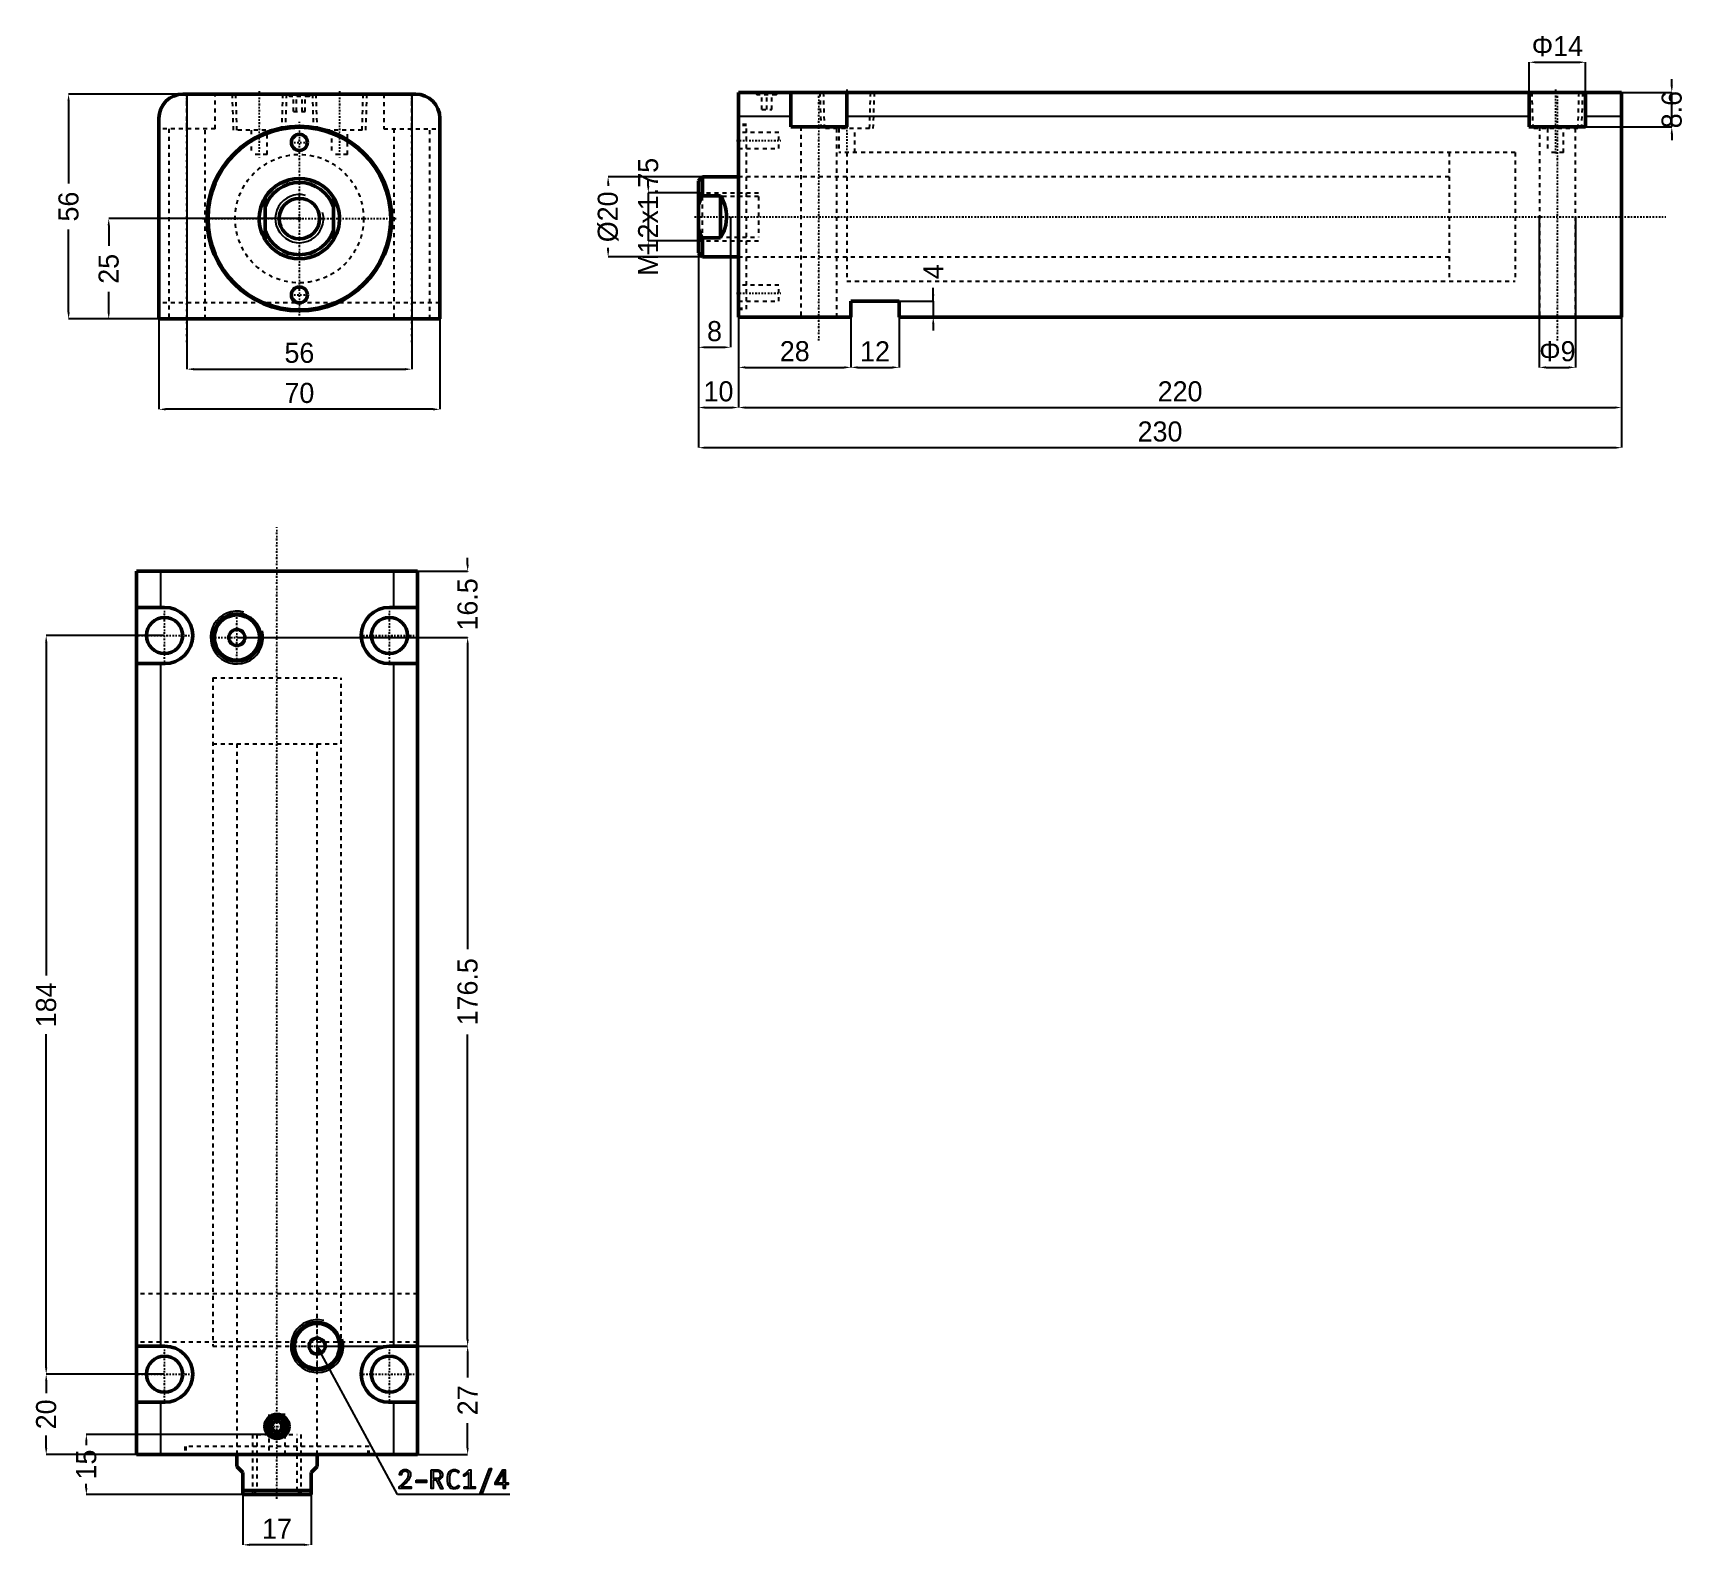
# Model space of a CAD drawing. Header units: millimetres. Extents: x -66 to 345, y -331 to 46.
import ezdxf

# ---------------------------------------------------------------- set-up
doc = ezdxf.new("R2010")
doc.units = ezdxf.units.MM
doc.linetypes.add('Center', pattern=[1.5, 0.45, -0.5, 0.05, -0.5])
doc.linetypes.add('Dashed', pattern=[2, 1, -1])
for name, color, linetype, lineweight in [('2d ConnectionPoints', 7, 'Continuous', 50), ('AM_0', 7, 'Continuous', 50), ('AM_4', 3, 'Continuous', 25), ('AM_5', 3, 'Continuous', 25), ('AM_7', 7, 'Center', 25), ('AM_9', 6, 'Dashed', 25)]:
    doc.layers.add(name, color=color, linetype=linetype, lineweight=lineweight)
doc.dimstyles.new('ISO-25', dxfattribs={"dimtxt": 2.5, "dimasz": 2.5, "dimexe": 1.25, "dimexo": 0.625, "dimtad": 1, "dimtxsty": 'Standard', "dimcen": 2.5, "dimadec": 0, "dimazin": 0, "dimtfac": 1, "dimtmove": 0, "dimatfit": 3, "dimfxl": 1, "dimarcsym": 0})

# ---------------------------------------------------------------- blocks, each defined once
blk = doc.blocks.new('1_RODcxhc2_a_sd_32_150_IN_0_in_CXHC2_A_IN_LA_32_150ST_0_0__0')
at = {"layer": 'AM_0'}
for p, q in [((-8.5, -5.27), (-8.5, 5.27)), ((8.5, 5.27), (8.5, -5.27))]:
    blk.add_line(p, q, dxfattribs=at)
for points in [[(-8.5, 5.27), (-8.93, 4.51), (-9.29, 3.71), (-9.57, 2.89), (-9.79, 2.04), (-9.93, 1.18), (-10, 0.31), (-9.98, -0.56), (-9.9, -1.43), (-9.74, -2.29), (-9.5, -3.13), (-9.19, -3.94), (-8.81, -4.73), (-8.5, -5.27)], [(8.5, -5.27), (8.93, -4.51), (9.29, -3.71), (9.57, -2.89), (9.79, -2.04), (9.93, -1.18), (10, -0.31), (9.98, 0.56), (9.9, 1.43), (9.74, 2.29), (9.5, 3.13), (9.19, 3.94), (8.81, 4.73), (8.5, 5.27)]]:
    blk.add_lwpolyline(points, dxfattribs=at)
blk.add_circle((0, 0), 5.05, dxfattribs=at)
for radius, start, end in [(10, 31.7883, 148.2117), (9, 19.1881, 160.8119), (9, 199.1881, 340.8119), (10, 211.7883, 328.2117)]:
    blk.add_arc((0, 0), radius, start, end, dxfattribs=at)
at = {"layer": 'AM_5'}
blk.add_arc((0, 0), 6, 75, 15, dxfattribs=at)
blk = doc.blocks.new('2_bodycxhc2_la_a_32_150_0_in_CXHC2_A_IN_LA_32_150ST_0_0__0')
at = {"layer": 'AM_0'}
for p, q in [((29, 31), (-29, 31)), ((-35, 25), (-35, -25)), ((35, -25), (35, 25)), ((-35, -25), (35, -25))]:
    blk.add_line(p, q, dxfattribs=at)
for centre, radius in [((0, 0), 23), ((0, 0), 22.75), ((0, 19), 2), ((0, -19), 2)]:
    blk.add_circle(centre, radius, dxfattribs=at)
for centre, start, end in [((-29, 25), 90, 180), ((29, 25), 0, 90)]:
    blk.add_arc(centre, 6, start, end, dxfattribs=at)
at = {"layer": 'AM_5', "linetype": 'Dashed'}
for p, q in [((-16.77, 31), (-16.48, 22)), ((-3.23, 31), (-3.52, 22)), ((3.23, 31), (3.52, 22)), ((16.77, 31), (16.48, 22))]:
    blk.add_line(p, q, dxfattribs=at)
at = {"layer": 'AM_7'}
for p, q in [((-28, -30.8), (-28, 30.8)), ((-10, 31.75), (-10, 15.25)), ((0, 31.03), (0, 30.37)), ((10, 31.75), (10, 15.25)), ((28, -30.8), (28, 30.8)), ((0, -24.15), (0, 24.15)), ((-2.1, 19), (2.1, 19)), ((-24.15, 0), (24.15, 0)), ((-2.1, -19), (2.1, -19))]:
    blk.add_line(p, q, dxfattribs=at)
at = {"layer": 'AM_9'}
for p, q in [((-28, 22.4), (-28, 31)), ((-21, 22.4), (-21, 31)), ((-15.91, 31), (-15.63, 22)), ((-4.37, 22), (-4.09, 31)), ((-3, 31), (-2.4, 30.4)), ((-2.1, 30.7), (-2.4, 30.4)), ((2.4, 30.4), (-2.4, 30.4)), ((2.1, 30.7), (-2.1, 30.7)), ((-1.44, 26.7), (-1.44, 30.7)), ((-0.72, 26.7), (-0.72, 30.7)), ((0.72, 26.7), (0.72, 30.7)), ((1.44, 26.7), (1.44, 30.7)), ((2.4, 30.4), (2.1, 30.7)), ((2.4, 30.4), (3, 31)), ((4.09, 31), (4.37, 22)), ((15.63, 22), (15.91, 31)), ((21, 31), (21, 22.4)), ((28, 22.4), (28, 31)), ((-1.44, 26.7), (1.44, 26.7)), ((-21, 22.4), (-35, 22.4)), ((-32.5, 22.4), (-32.5, -25)), ((-23.5, -25), (-23.5, 22.4)), ((-4.37, 22), (-15.63, 22)), ((-12, 22), (-12, 16)), ((-8, 16), (-8, 22)), ((15.63, 22), (4.37, 22)), ((8, 22), (8, 16)), ((12, 16), (12, 22)), ((21, 22.4), (35, 22.4)), ((23.5, 22.4), (23.5, -25)), ((32.5, -25), (32.5, 22.4)), ((-8, 16), (-12, 16)), ((12, 16), (8, 16)), ((35, -21), (-35, -21))]:
    blk.add_line(p, q, dxfattribs=at)
blk.add_circle((0, 0), 16, dxfattribs=at)
blk = doc.blocks.new('*D3')
at = {"layer": 'AM_5', "color": 0, "lineweight": -2}
for p, q in [((-28, 31), (-28, -37.5)), ((28, 31), (28, -37.5)), ((-26.33, -37.5), (26.33, -37.5))]:
    blk.add_line(p, q, dxfattribs=at)
at = {"layer": 'AM_5', "color": 0}
for points in [[(-26.33, -37.22), (-26.33, -37.78), (-28, -37.5)], [(26.33, -37.78), (26.33, -37.22), (28, -37.5)]]:
    blk.add_solid(points, dxfattribs=at)
at = {"layer": 'Defpoints', "color": 0}
for p in [(-28, 31), (28, 31), (28, -37.5)]:
    blk.add_point(p, dxfattribs=at)
at = {"layer": 'AM_5', "color": 0, "insert": (0, -33.45), "char_height": 5, "attachment_point": 5}
blk.add_mtext('56', dxfattribs=at)
blk = doc.blocks.new('*D4')
at = {"layer": 'AM_5', "color": 0, "lineweight": -2}
for p, q in [((-35, 0), (-35, -47.5)), ((35, 0), (35, -47.5)), ((33.33, -47.5), (-33.33, -47.5))]:
    blk.add_line(p, q, dxfattribs=at)
at = {"layer": 'AM_5', "color": 0}
for points in [[(-33.33, -47.22), (-33.33, -47.78), (-35, -47.5)], [(33.33, -47.78), (33.33, -47.22), (35, -47.5)]]:
    blk.add_solid(points, dxfattribs=at)
at = {"layer": 'Defpoints', "color": 0}
for p in [(-35, 0), (35, 0), (-35, -47.5)]:
    blk.add_point(p, dxfattribs=at)
at = {"layer": 'AM_5', "color": 0, "insert": (0, -43.45), "char_height": 5, "attachment_point": 5}
blk.add_mtext('70', dxfattribs=at)
blk = doc.blocks.new('*D5')
at = {"layer": 'AM_5', "color": 0, "lineweight": -2}
for p, q in [((0, 0), (-47.5, 0)), ((-47.5, -1.67), (-47.5, -6.78)), ((-47.5, -23.33), (-47.5, -18.22)), ((0, -25), (-47.5, -25))]:
    blk.add_line(p, q, dxfattribs=at)
at = {"layer": 'AM_5', "color": 0}
for points in [[(-47.22, -1.67), (-47.78, -1.67), (-47.5, 0)], [(-47.78, -23.33), (-47.22, -23.33), (-47.5, -25)]]:
    blk.add_solid(points, dxfattribs=at)
at = {"layer": 'Defpoints', "color": 0}
for p in [(0, 0), (-47.5, -25), (0, -25)]:
    blk.add_point(p, dxfattribs=at)
at = {"layer": 'AM_5', "color": 0, "insert": (-47.5, -12.5), "char_height": 5, "attachment_point": 5, "rotation": 90}
blk.add_mtext('25', dxfattribs=at)
blk = doc.blocks.new('*D6')
at = {"layer": 'AM_5', "color": 0, "lineweight": -2}
for p, q in [((0, 31), (-57.5, 31)), ((-57.5, 29.33), (-57.5, 8.72)), ((-57.5, -23.33), (-57.5, -2.72)), ((0, -25), (-57.5, -25))]:
    blk.add_line(p, q, dxfattribs=at)
at = {"layer": 'AM_5', "color": 0}
for points in [[(-57.22, 29.33), (-57.78, 29.33), (-57.5, 31)], [(-57.78, -23.33), (-57.22, -23.33), (-57.5, -25)]]:
    blk.add_solid(points, dxfattribs=at)
at = {"layer": 'Defpoints', "color": 0}
for p in [(0, 31), (-57.5, -25), (0, -25)]:
    blk.add_point(p, dxfattribs=at)
at = {"layer": 'AM_5', "color": 0, "insert": (-57.5, 3), "char_height": 5, "attachment_point": 5, "rotation": 90}
blk.add_mtext('56', dxfattribs=at)
blk = doc.blocks.new('1_RODcxhc2_a_sd_32_150_IN_0_in_CXHC2_A_IN_LA_32_150ST_0_0__2')
at = {"layer": 'AM_0'}
for p, q in [((-9, 10), (-10, 9)), ((-10, 9), (-10, -9)), ((0, 10), (-9, 10)), ((-9, 10), (-9, 5.27)), ((-4.5, 5.27), (-9, 5.27)), ((-4.5, 5.27), (-4.5, -5.27)), ((-9, -5.27), (-4.5, -5.27)), ((-9, -5.27), (-9, -10)), ((-10, -9), (-9, -10)), ((-9, -10), (0, -10))]:
    blk.add_line(p, q, dxfattribs=at)
for points in [[(-9, 5.27), (-9.55, 4.14), (-10, 2.96)], [(-4.5, -5.27), (-4.07, -4.51), (-3.71, -3.71), (-3.43, -2.89), (-3.21, -2.04), (-3.07, -1.18), (-3, -0.31), (-3.02, 0.56), (-3.1, 1.43), (-3.26, 2.29), (-3.5, 3.13), (-3.81, 3.94), (-4.19, 4.73), (-4.5, 5.27)], [(-10, -2.96), (-9.55, -4.13), (-9, -5.27)]]:
    blk.add_lwpolyline(points, dxfattribs=at)
at = {"layer": 'AM_5', "linetype": 'Dashed'}
for p, q in [((-10, 6), (5, 6)), ((-10, -6), (5, -6))]:
    blk.add_line(p, q, dxfattribs=at)
at = {"layer": 'AM_9'}
for p, q in [((193.5, 16), (177, 16)), ((177, 16), (177, -16)), ((193.5, 16), (193.5, -16)), ((177, 10), (0, 10)), ((-9.05, 5.05), (-10, 6)), ((5, 5.05), (-9.05, 5.05)), ((-9.05, 5.05), (-9.05, -5.05)), ((5, 5.05), (5, -5.05)), ((-10, -6), (-9.05, -5.05)), ((-9.05, -5.05), (5, -5.05)), ((0, -10), (177, -10)), ((177, -16), (193.5, -16))]:
    blk.add_line(p, q, dxfattribs=at)
blk = doc.blocks.new('2_bodycxhc2_la_a_32_150_0_in_CXHC2_A_IN_LA_32_150ST_0_0__2')
at = {"layer": 'AM_0'}
for p, q in [((220, 31), (0, 31)), ((0, -25), (0, 31)), ((13, 22.4), (13, 31)), ((27, 31), (27, 22.4)), ((197, 22.4), (197, 31)), ((211, 31), (211, 22.4)), ((220, -25), (220, 31)), ((27, 22.4), (13, 22.4)), ((211, 22.4), (197, 22.4)), ((28, -21), (28, -25)), ((40, -21), (28, -21)), ((40, -25), (40, -21)), ((28, -25), (0, -25)), ((220, -25), (40, -25))]:
    blk.add_line(p, q, dxfattribs=at)
at = {"layer": 'AM_4'}
for p, q in [((13, 25), (0, 25)), ((197, 25), (27, 25)), ((220, 25), (211, 25))]:
    blk.add_line(p, q, dxfattribs=at)
at = {"layer": 'AM_5', "linetype": 'Dashed'}
for p, q in [((20.23, 31), (20.52, 22)), ((33.77, 31), (33.48, 22)), ((196.73, 31), (197.02, 22)), ((210.27, 31), (209.98, 22))]:
    blk.add_line(p, q, dxfattribs=at)
at = {"layer": 'AM_7'}
for p, q in [((7, 31.03), (7, 30.37)), ((20, -30.8), (20, 30.8)), ((27, 31.75), (27, 15.25)), ((203.5, 31.75), (203.5, 15.25)), ((204, -30.8), (204, 30.8)), ((-0.5, 19), (10.5, 19)), ((-11, 0), (231, 0)), ((-0.5, -19), (10.5, -19))]:
    blk.add_line(p, q, dxfattribs=at)
at = {"layer": 'AM_9'}
for p, q in [((4, 31), (4.6, 30.4)), ((4.9, 30.7), (4.6, 30.4)), ((9.4, 30.4), (4.6, 30.4)), ((9.1, 30.7), (4.9, 30.7)), ((5.75, 26.7), (5.75, 30.7)), ((7, 26.7), (7, 30.7)), ((8.25, 26.7), (8.25, 30.7)), ((9.4, 30.4), (9.1, 30.7)), ((9.4, 30.4), (10, 31)), ((21.09, 31), (21.37, 22)), ((32.63, 22), (32.91, 31)), ((197.59, 31), (197.87, 22)), ((209.13, 22), (209.41, 31)), ((5.75, 26.7), (8.25, 26.7)), ((2, 23), (0, 23)), ((2, 22.75), (0, 22.75)), ((10, 21), (0, 21)), ((2, -23), (2, 23)), ((10, 17), (10, 21)), ((15.5, 22.4), (15.5, -25)), ((32.63, 22), (21.37, 22)), ((24.5, -25), (24.5, 22.4)), ((25, 22), (25, 16)), ((29, 16), (29, 22)), ((209.13, 22), (197.87, 22)), ((199.5, 22.4), (199.5, -25)), ((201.5, 22), (201.5, 16)), ((205.5, 16), (205.5, 22)), ((208.5, -25), (208.5, 22.4)), ((0, 17), (10, 17)), ((193.5, 16), (25, 16)), ((27, 16), (27, -16)), ((193.5, 16), (193.5, -16)), ((205.5, 16), (201.5, 16)), ((27, 10), (0, 10)), ((0, -10), (27, -10)), ((27, -16), (193.5, -16)), ((10, -17), (0, -17)), ((10, -21), (10, -17)), ((0, -21), (10, -21)), ((0, -22.75), (2, -22.75)), ((0, -23), (2, -23))]:
    blk.add_line(p, q, dxfattribs=at)
blk = doc.blocks.new('*D22')
at = {"layer": 'AM_5', "color": 0, "lineweight": -2}
for p, q in [((306.42, 31.45), (306.42, 38.95)), ((308.09, 38.95), (318.76, 38.95)), ((320.42, 31.45), (320.42, 38.95))]:
    blk.add_line(p, q, dxfattribs=at)
at = {"layer": 'AM_5', "color": 0}
for points in [[(308.09, 39.22), (308.09, 38.67), (306.42, 38.95)], [(318.76, 38.67), (318.76, 39.22), (320.42, 38.95)]]:
    blk.add_solid(points, dxfattribs=at)
at = {"layer": 'Defpoints', "color": 0}
for p in [(320.42, 38.95), (306.42, 31.45), (320.42, 31.45)]:
    blk.add_point(p, dxfattribs=at)
at = {"layer": 'AM_5', "color": 0, "insert": (313.42, 42.95), "char_height": 5, "attachment_point": 5}
blk.add_mtext('Φ14', dxfattribs=at)
blk = doc.blocks.new('*D23')
at = {"layer": 'AM_5', "color": 0, "lineweight": -2}
for p, q in [((341.92, 33.11), (341.92, 34.78)), ((306.42, 31.45), (341.92, 31.45)), ((341.92, 22.85), (341.92, 31.45)), ((313.42, 22.85), (341.92, 22.85)), ((341.92, 21.18), (341.92, 19.51))]:
    blk.add_line(p, q, dxfattribs=at)
at = {"layer": 'AM_5', "color": 0}
for points in [[(341.65, 33.11), (342.2, 33.11), (341.92, 31.45)], [(342.2, 21.18), (341.65, 21.18), (341.92, 22.85)]]:
    blk.add_solid(points, dxfattribs=at)
at = {"layer": 'Defpoints', "color": 0}
for p in [(306.42, 31.45), (341.92, 31.45), (313.42, 22.85)]:
    blk.add_point(p, dxfattribs=at)
at = {"layer": 'AM_5', "color": 0, "insert": (341.92, 27.15), "char_height": 5, "attachment_point": 5, "rotation": 90}
blk.add_mtext('8.6', dxfattribs=at)
blk = doc.blocks.new('*D24')
at = {"layer": 'AM_5', "color": 0, "lineweight": -2}
for p, q in [((308.92, 0.45), (308.92, -37.05)), ((317.92, 0.45), (317.92, -37.05)), ((310.59, -37.05), (316.26, -37.05))]:
    blk.add_line(p, q, dxfattribs=at)
at = {"layer": 'AM_5', "color": 0}
for points in [[(310.59, -36.78), (310.59, -37.33), (308.92, -37.05)], [(316.26, -37.33), (316.26, -36.78), (317.92, -37.05)]]:
    blk.add_solid(points, dxfattribs=at)
at = {"layer": 'Defpoints', "color": 0}
for p in [(308.92, 0.45), (317.92, 0.45), (317.92, -37.05)]:
    blk.add_point(p, dxfattribs=at)
at = {"layer": 'AM_5', "color": 0, "insert": (313.42, -33.05), "char_height": 5, "attachment_point": 5}
blk.add_mtext('Φ9', dxfattribs=at)
blk = doc.blocks.new('*D25')
at = {"layer": 'AM_5', "color": 0, "lineweight": -2}
for p, q in [((143.42, -20.55), (157.92, -20.55)), ((157.92, -20.55), (157.92, -17.22)), ((157.92, -20.55), (157.92, -24.55)), ((149.42, -24.55), (157.92, -24.55)), ((157.92, -26.22), (157.92, -27.89))]:
    blk.add_line(p, q, dxfattribs=at)
at = {"layer": 'AM_5', "color": 0}
for points in [[(157.65, -18.89), (158.2, -18.89), (157.92, -20.55)], [(158.2, -26.22), (157.65, -26.22), (157.92, -24.55)]]:
    blk.add_solid(points, dxfattribs=at)
at = {"layer": 'Defpoints', "color": 0}
for p in [(143.42, -20.55), (149.42, -24.55), (157.92, -24.55)]:
    blk.add_point(p, dxfattribs=at)
at = {"layer": 'AM_5', "color": 0, "insert": (157.92, -13.22), "char_height": 5, "attachment_point": 5, "rotation": 90}
blk.add_mtext('4', dxfattribs=at)
blk = doc.blocks.new('*D26')
at = {"layer": 'AM_5', "color": 0, "lineweight": -2}
for p, q in [((137.42, -24.55), (137.42, -37.05)), ((149.42, -24.55), (149.42, -37.05)), ((139.09, -37.05), (147.76, -37.05))]:
    blk.add_line(p, q, dxfattribs=at)
at = {"layer": 'AM_5', "color": 0}
for points in [[(139.09, -36.78), (139.09, -37.33), (137.42, -37.05)], [(147.76, -37.33), (147.76, -36.78), (149.42, -37.05)]]:
    blk.add_solid(points, dxfattribs=at)
at = {"layer": 'Defpoints', "color": 0}
for p in [(137.42, -24.55), (149.42, -24.55), (149.42, -37.05)]:
    blk.add_point(p, dxfattribs=at)
at = {"layer": 'AM_5', "color": 0, "insert": (143.42, -33.05), "char_height": 5, "attachment_point": 5}
blk.add_mtext('12', dxfattribs=at)
blk = doc.blocks.new('*D27')
at = {"layer": 'AM_5', "color": 0, "lineweight": -2}
for p, q in [((109.42, 0.45), (109.42, -37.05)), ((137.42, -24.55), (137.42, -37.05)), ((111.09, -37.05), (135.76, -37.05))]:
    blk.add_line(p, q, dxfattribs=at)
at = {"layer": 'AM_5', "color": 0}
for points in [[(111.09, -36.78), (111.09, -37.33), (109.42, -37.05)], [(135.76, -37.33), (135.76, -36.78), (137.42, -37.05)]]:
    blk.add_solid(points, dxfattribs=at)
at = {"layer": 'Defpoints', "color": 0}
for p in [(109.42, 0.45), (137.42, -24.55), (137.42, -37.05)]:
    blk.add_point(p, dxfattribs=at)
at = {"layer": 'AM_5', "color": 0, "insert": (123.42, -33.05), "char_height": 5, "attachment_point": 5}
blk.add_mtext('28', dxfattribs=at)
blk = doc.blocks.new('*D28')
at = {"layer": 'AM_5', "color": 0, "lineweight": -2}
for p, q in [((109.42, 0.45), (109.42, -47.05)), ((329.42, 0.45), (329.42, -47.05)), ((111.09, -47.05), (327.76, -47.05))]:
    blk.add_line(p, q, dxfattribs=at)
at = {"layer": 'AM_5', "color": 0}
for points in [[(111.09, -46.78), (111.09, -47.33), (109.42, -47.05)], [(327.76, -47.33), (327.76, -46.78), (329.42, -47.05)]]:
    blk.add_solid(points, dxfattribs=at)
at = {"layer": 'Defpoints', "color": 0}
for p in [(109.42, 0.45), (329.42, 0.45), (329.42, -47.05)]:
    blk.add_point(p, dxfattribs=at)
at = {"layer": 'AM_5', "color": 0, "insert": (219.42, -43.05), "char_height": 5, "attachment_point": 5}
blk.add_mtext('220', dxfattribs=at)
blk = doc.blocks.new('*D29')
at = {"layer": 'AM_5', "color": 0, "lineweight": -2}
for p, q in [((99.42, 0.45), (99.42, -57.05)), ((329.42, 0.45), (329.42, -57.05)), ((101.09, -57.05), (327.76, -57.05))]:
    blk.add_line(p, q, dxfattribs=at)
at = {"layer": 'AM_5', "color": 0}
for points in [[(101.09, -56.78), (101.09, -57.33), (99.42, -57.05)], [(327.76, -57.33), (327.76, -56.78), (329.42, -57.05)]]:
    blk.add_solid(points, dxfattribs=at)
at = {"layer": 'Defpoints', "color": 0}
for p in [(99.42, 0.45), (329.42, 0.45), (329.42, -57.05)]:
    blk.add_point(p, dxfattribs=at)
at = {"layer": 'AM_5', "color": 0, "insert": (214.42, -53.05), "char_height": 5, "attachment_point": 5}
blk.add_mtext('230', dxfattribs=at)
blk = doc.blocks.new('*D30')
at = {"layer": 'AM_5', "color": 0, "lineweight": -2}
for p, q in [((99.42, 0.45), (99.42, -32.05)), ((107.42, 0.45), (107.42, -32.05)), ((101.09, -32.05), (105.76, -32.05))]:
    blk.add_line(p, q, dxfattribs=at)
at = {"layer": 'AM_5', "color": 0}
for points in [[(101.09, -31.78), (101.09, -32.33), (99.42, -32.05)], [(105.76, -32.33), (105.76, -31.78), (107.42, -32.05)]]:
    blk.add_solid(points, dxfattribs=at)
at = {"layer": 'Defpoints', "color": 0}
for p in [(99.42, 0.45), (107.42, 0.45), (107.42, -32.05)]:
    blk.add_point(p, dxfattribs=at)
at = {"layer": 'AM_5', "color": 0, "insert": (103.42, -28.05), "char_height": 5, "attachment_point": 5}
blk.add_mtext('8', dxfattribs=at)
blk = doc.blocks.new('*D31')
at = {"layer": 'AM_5', "color": 0, "lineweight": -2}
for p, q in [((99.42, 0.45), (99.42, -47.05)), ((109.42, 0.45), (109.42, -47.05)), ((101.09, -47.05), (107.76, -47.05))]:
    blk.add_line(p, q, dxfattribs=at)
at = {"layer": 'AM_5', "color": 0}
for points in [[(101.09, -46.78), (101.09, -47.33), (99.42, -47.05)], [(107.76, -47.33), (107.76, -46.78), (109.42, -47.05)]]:
    blk.add_solid(points, dxfattribs=at)
at = {"layer": 'Defpoints', "color": 0}
for p in [(99.42, 0.45), (109.42, 0.45), (109.42, -47.05)]:
    blk.add_point(p, dxfattribs=at)
at = {"layer": 'AM_5', "color": 0, "insert": (104.42, -43.05), "char_height": 5, "attachment_point": 5}
blk.add_mtext('10', dxfattribs=at)
blk = doc.blocks.new('*D32')
at = {"layer": 'AM_5', "color": 0, "lineweight": -2}
for p, q in [((100.42, 10.45), (76.92, 10.45)), ((76.92, 8.78), (76.92, 8.2)), ((76.92, -7.89), (76.92, -7.3)), ((100.42, -9.55), (76.92, -9.55))]:
    blk.add_line(p, q, dxfattribs=at)
at = {"layer": 'AM_5', "color": 0}
for points in [[(77.2, 8.78), (76.65, 8.78), (76.92, 10.45)], [(76.65, -7.89), (77.2, -7.89), (76.92, -9.55)]]:
    blk.add_solid(points, dxfattribs=at)
at = {"layer": 'Defpoints', "color": 0}
for p in [(100.42, 10.45), (76.92, -9.55), (100.42, -9.55)]:
    blk.add_point(p, dxfattribs=at)
at = {"layer": 'AM_5', "color": 0, "insert": (76.92, 0.45), "char_height": 5, "attachment_point": 5, "rotation": 90}
blk.add_mtext('Ø20', dxfattribs=at)
blk = doc.blocks.new('*D33')
at = {"layer": 'AM_5', "color": 0, "lineweight": -2}
for p, q in [((86.92, 8.11), (86.92, 9.78)), ((99.42, 6.45), (86.92, 6.45)), ((86.92, 6.45), (86.92, -5.55)), ((99.42, -5.55), (86.92, -5.55)), ((86.92, -7.22), (86.92, -8.89))]:
    blk.add_line(p, q, dxfattribs=at)
at = {"layer": 'AM_5', "color": 0}
for points in [[(86.65, 8.11), (87.2, 8.11), (86.92, 6.45)], [(87.2, -7.22), (86.65, -7.22), (86.92, -5.55)]]:
    blk.add_solid(points, dxfattribs=at)
at = {"layer": 'Defpoints', "color": 0}
for p in [(99.42, 6.45), (86.92, -5.55), (99.42, -5.55)]:
    blk.add_point(p, dxfattribs=at)
at = {"layer": 'AM_5', "color": 0, "insert": (86.92, 0.45), "char_height": 5, "attachment_point": 5, "rotation": 90}
blk.add_mtext('M12x1.75', dxfattribs=at)
blk = doc.blocks.new('1_RODcxhc2_a_sd_32_150_IN_0_in_CXHC2_A_IN_LA_32_150ST_0_0__4')
at = {"layer": 'AM_0'}
for p, q in [((-10, 0), (-10, -3)), ((10, -3), (10, 0)), ((-8.5, -4.5), (-10, -3)), ((10, -3), (8.5, -4.5)), ((-8.5, -10), (-8.5, -4.5)), ((8.5, -4.5), (8.5, -10)), ((-8.5, -9), (8.5, -9)), ((-8.5, -10), (8.5, -10))]:
    blk.add_line(p, q, dxfattribs=at)
at = {"layer": 'AM_5', "linetype": 'Dashed'}
for p, q in [((-6, -10), (-6, 5)), ((6, -10), (6, 5))]:
    blk.add_line(p, q, dxfattribs=at)
at = {"layer": 'AM_9'}
for p, q in [((-16, 193.5), (16, 193.5)), ((-16, 193.5), (-16, 177)), ((16, 177), (16, 193.5)), ((-16, 177), (16, 177)), ((-10, 177), (-10, 0)), ((10, 0), (10, 177)), ((-5.053, 5), (5.053, 5)), ((-5.053, 5), (-5.053, -9.053)), ((5.053, -9.053), (5.053, 5)), ((-5.053, -9.053), (-6, -10)), ((-5.053, -9.053), (5.053, -9.053)), ((6, -10), (5.053, -9.053))]:
    blk.add_line(p, q, dxfattribs=at)
blk = doc.blocks.new('2_bodycxhc2_la_a_32_150_0_in_CXHC2_A_IN_LA_32_150ST_0_0__4')
at = {"layer": 'AM_0'}
for p, q in [((-35, 220), (-35, 0)), ((35, 220), (-35, 220)), ((35, 220), (35, 0)), ((-35, 211), (-28, 211)), ((28, 211), (35, 211)), ((-28, 197), (-35, 197)), ((35, 197), (28, 197)), ((-35, 27), (-28, 27)), ((28, 27), (35, 27)), ((-28, 13), (-35, 13)), ((35, 13), (28, 13)), ((-0.72, 8.25), (-1.44, 7)), ((0.72, 8.25), (-0.72, 8.25)), ((1.44, 7), (0.72, 8.25)), ((-1.44, 7), (-0.72, 5.75)), ((-0.72, 5.75), (0.72, 5.75)), ((0.72, 5.75), (1.44, 7)), ((35, 0), (-35, 0))]:
    blk.add_line(p, q, dxfattribs=at)
for centre, radius in [((-28, 204), 4.5), ((-10, 203.5), 5.91), ((-10, 203.5), 5.63), ((28, 204), 4.5), ((-10, 203.5), 2), ((10, 27), 5.91), ((10, 27), 5.63), ((10, 27), 2), ((-28, 20), 4.5), ((28, 20), 4.5), ((0, 7), 3), ((0, 7), 2.4), ((0, 7), 2.1)]:
    blk.add_circle(centre, radius, dxfattribs=at)
for centre, start, end in [((-28, 204), 270, 90), ((28, 204), 90, 270), ((-28, 20), 270, 90), ((28, 20), 90, 270)]:
    blk.add_arc(centre, 7, start, end, dxfattribs=at)
at = {"layer": 'AM_4'}
for p, q in [((-29, 220), (-29, 211)), ((29, 220), (29, 211)), ((-29, 197), (-29, 27)), ((29, 197), (29, 27)), ((-29, 13), (-29, 0)), ((29, 13), (29, 0))]:
    blk.add_line(p, q, dxfattribs=at)
at = {"layer": 'AM_5'}
for centre in [(-10, 203.5), (10, 27)]:
    blk.add_arc(centre, 6.58, 75, 15, dxfattribs=at)
at = {"layer": 'AM_7'}
for p, q in [((0, -11), (0, 231)), ((-28, 196.65), (-28, 211.35)), ((28, 196.65), (28, 211.35)), ((-10, 197.29), (-10, 209.71)), ((-35.35, 204), (-20.65, 204)), ((-16.21, 203.5), (-3.79, 203.5)), ((20.65, 204), (35.35, 204)), ((10, 20.79), (10, 33.21)), ((-28, 12.65), (-28, 27.35)), ((3.79, 27), (16.21, 27)), ((28, 12.65), (28, 27.35)), ((-35.35, 20), (-20.65, 20)), ((20.65, 20), (35.35, 20)), ((-3.15, 7), (3.15, 7))]:
    blk.add_line(p, q, dxfattribs=at)
at = {"layer": 'AM_9'}
for p, q in [((-16, 193.5), (16, 193.5)), ((-16, 193.5), (-16, 27)), ((16, 27), (16, 193.5)), ((35, 40), (-35, 40)), ((35, 28), (-35, 28)), ((-16, 27), (16, 27)), ((-10, 27), (-10, 0)), ((10, 0), (10, 27)), ((2, 10), (-2, 10)), ((-2, 10), (-2, 0)), ((2, 0), (2, 10)), ((23, 2), (-23, 2)), ((-23, 2), (-23, 0)), ((-22.75, 2), (-22.75, 0)), ((22.75, 0), (22.75, 2)), ((23, 0), (23, 2))]:
    blk.add_line(p, q, dxfattribs=at)
blk = doc.blocks.new('*D44')
at = {"layer": 'AM_5', "color": 0, "lineweight": -2}
for p, q in [((-14.08, -312.34), (-14.08, -330.34)), ((2.92, -312.34), (2.92, -330.34)), ((1.26, -330.34), (-12.41, -330.34))]:
    blk.add_line(p, q, dxfattribs=at)
at = {"layer": 'AM_5', "color": 0}
for points in [[(-12.41, -330.07), (-12.41, -330.62), (-14.08, -330.34)], [(1.26, -330.62), (1.26, -330.07), (2.92, -330.34)]]:
    blk.add_solid(points, dxfattribs=at)
at = {"layer": 'Defpoints', "color": 0}
for p in [(-14.08, -312.34), (2.92, -312.34), (-14.08, -330.34)]:
    blk.add_point(p, dxfattribs=at)
at = {"layer": 'AM_5', "color": 0, "insert": (-5.58, -326.34), "char_height": 5, "attachment_point": 5}
blk.add_mtext('17', dxfattribs=at)
blk = doc.blocks.new('*D45')
at = {"layer": 'AM_5', "color": 0, "lineweight": -2}
for p, q in [((-33.58, -287.84), (-63.08, -287.84)), ((-63.08, -289.51), (-63.08, -292.59)), ((-63.08, -306.18), (-63.08, -303.09)), ((-5.58, -307.84), (-63.08, -307.84))]:
    blk.add_line(p, q, dxfattribs=at)
at = {"layer": 'AM_5', "color": 0}
for points in [[(-62.8, -289.51), (-63.35, -289.51), (-63.08, -287.84)], [(-63.35, -306.18), (-62.8, -306.18), (-63.08, -307.84)]]:
    blk.add_solid(points, dxfattribs=at)
at = {"layer": 'Defpoints', "color": 0}
for p in [(-63.08, -287.84), (-33.58, -287.84), (-5.58, -307.84)]:
    blk.add_point(p, dxfattribs=at)
at = {"layer": 'AM_5', "color": 0, "insert": (-63.08, -297.84), "char_height": 5, "attachment_point": 5, "rotation": 90}
blk.add_mtext('20', dxfattribs=at)
blk = doc.blocks.new('*D46')
at = {"layer": 'AM_5', "color": 0, "lineweight": -2}
for p, q in [((-5.58, -302.84), (-53.08, -302.84)), ((-53.08, -304.51), (-53.08, -305.51)), ((-53.08, -316.18), (-53.08, -315.18)), ((-5.58, -317.84), (-53.08, -317.84))]:
    blk.add_line(p, q, dxfattribs=at)
at = {"layer": 'AM_5', "color": 0}
for points in [[(-52.8, -304.51), (-53.35, -304.51), (-53.08, -302.84)], [(-53.35, -316.18), (-52.8, -316.18), (-53.08, -317.84)]]:
    blk.add_solid(points, dxfattribs=at)
at = {"layer": 'Defpoints', "color": 0}
for p in [(-53.08, -302.84), (-5.58, -302.84), (-5.58, -317.84)]:
    blk.add_point(p, dxfattribs=at)
at = {"layer": 'AM_5', "color": 0, "insert": (-53.08, -310.34), "char_height": 5, "attachment_point": 5, "rotation": 90}
blk.add_mtext('15', dxfattribs=at)
blk = doc.blocks.new('*D47')
at = {"layer": 'AM_5', "color": 0, "lineweight": -2}
for p, q in [((-33.58, -103.84), (-63.08, -103.84)), ((-63.08, -105.51), (-63.08, -188.51)), ((-63.08, -286.18), (-63.08, -203.18)), ((-33.58, -287.84), (-63.08, -287.84))]:
    blk.add_line(p, q, dxfattribs=at)
at = {"layer": 'AM_5', "color": 0}
for points in [[(-62.8, -105.51), (-63.35, -105.51), (-63.08, -103.84)], [(-63.35, -286.18), (-62.8, -286.18), (-63.08, -287.84)]]:
    blk.add_solid(points, dxfattribs=at)
at = {"layer": 'Defpoints', "color": 0}
for p in [(-63.08, -103.84), (-33.58, -103.84), (-33.58, -287.84)]:
    blk.add_point(p, dxfattribs=at)
at = {"layer": 'AM_5', "color": 0, "insert": (-63.08, -195.84), "char_height": 5, "attachment_point": 5, "rotation": 90}
blk.add_mtext('184', dxfattribs=at)
blk = doc.blocks.new('*D48')
at = {"layer": 'AM_5', "color": 0, "lineweight": -2}
for p, q in [((4.42, -280.84), (41.92, -280.84)), ((41.92, -282.51), (41.92, -288.68)), ((41.92, -306.18), (41.92, -300.01)), ((-5.58, -307.84), (41.92, -307.84))]:
    blk.add_line(p, q, dxfattribs=at)
at = {"layer": 'AM_5', "color": 0}
for points in [[(42.2, -282.51), (41.65, -282.51), (41.92, -280.84)], [(41.65, -306.18), (42.2, -306.18), (41.92, -307.84)]]:
    blk.add_solid(points, dxfattribs=at)
at = {"layer": 'Defpoints', "color": 0}
for p in [(4.42, -280.84), (41.92, -280.84), (-5.58, -307.84)]:
    blk.add_point(p, dxfattribs=at)
at = {"layer": 'AM_5', "color": 0, "insert": (41.92, -294.34), "char_height": 5, "attachment_point": 5, "rotation": 90}
blk.add_mtext('27', dxfattribs=at)
blk = doc.blocks.new('*D49')
at = {"layer": 'AM_5', "color": 0, "lineweight": -2}
for p, q in [((-15.58, -104.34), (41.92, -104.34)), ((41.92, -106.01), (41.92, -181.93)), ((41.92, -279.18), (41.92, -203.26)), ((4.42, -280.84), (41.92, -280.84))]:
    blk.add_line(p, q, dxfattribs=at)
at = {"layer": 'AM_5', "color": 0}
for points in [[(42.2, -106.01), (41.65, -106.01), (41.92, -104.34)], [(41.65, -279.18), (42.2, -279.18), (41.92, -280.84)]]:
    blk.add_solid(points, dxfattribs=at)
at = {"layer": 'Defpoints', "color": 0}
for p in [(-15.58, -104.34), (41.92, -104.34), (4.42, -280.84)]:
    blk.add_point(p, dxfattribs=at)
at = {"layer": 'AM_5', "color": 0, "insert": (41.92, -192.59), "char_height": 5, "attachment_point": 5, "rotation": 90}
blk.add_mtext('176.5', dxfattribs=at)
blk = doc.blocks.new('*D50')
at = {"layer": 'AM_5', "color": 0, "lineweight": -2}
for p, q in [((41.92, -86.18), (41.92, -84.51)), ((-5.58, -87.84), (41.92, -87.84)), ((41.92, -87.84), (41.92, -87.93)), ((-15.58, -104.34), (41.92, -104.34)), ((41.92, -104.34), (41.92, -104.26)), ((41.92, -106.01), (41.92, -107.68))]:
    blk.add_line(p, q, dxfattribs=at)
at = {"layer": 'AM_5', "color": 0}
for points in [[(41.65, -86.18), (42.2, -86.18), (41.92, -87.84)], [(42.2, -106.01), (41.65, -106.01), (41.92, -104.34)]]:
    blk.add_solid(points, dxfattribs=at)
at = {"layer": 'Defpoints', "color": 0}
for p in [(-5.58, -87.84), (41.92, -87.84), (-15.58, -104.34)]:
    blk.add_point(p, dxfattribs=at)
at = {"layer": 'AM_5', "color": 0, "insert": (41.92, -96.09), "char_height": 5, "attachment_point": 5, "rotation": 90}
blk.add_mtext('16.5', dxfattribs=at)

msp = doc.modelspace()

# ---------------------------------------------------------------- linework, layer by layer
at = {"layer": '2d ConnectionPoints'}
for p in [(0, 0), (109.424, 0.446), (-5.577, -307.843)]:
    msp.add_point(p, dxfattribs=at)
at = {"layer": 'AM_5'}
for p, q in [((24.423, -317.843), (4.423, -280.843)), ((52.423, -317.843), (24.423, -317.843))]:
    msp.add_line(p, q, dxfattribs=at)
for points in [[(4.423, -280.843), (5.509, -282.151), (4.922, -282.468), (4.423, -280.843)], [(25.07, -315.732), (25.07, -315.732), (25.284, -315.536), (25.589, -315.25), (25.589, -315.25), (25.875, -314.974), (26.055, -314.794), (26.055, -314.794), (26.227, -314.613), (26.474, -314.329), (26.474, -314.329), (26.707, -314.029), (26.854, -313.821), (26.854, -313.821), (26.984, -313.613), (27.125, -313.317), (27.125, -313.317), (27.2, -313.04), (27.215, -312.865), (27.215, -312.865), (27.21, -312.767), (27.187, -312.629), (27.187, -312.629), (27.144, -312.5), (27.104, -312.42), (27.104, -312.42), (27.057, -312.346), (26.973, -312.247), (26.973, -312.247), (26.875, -312.164), (26.801, -312.118), (26.801, -312.118), (26.721, -312.079), (26.595, -312.037), (26.595, -312.037), (26.461, -312.015), (26.367, -312.011), (26.367, -312.011), (26.262, -312.015), (26.115, -312.038), (26.115, -312.038), (25.978, -312.081), (25.892, -312.121), (25.892, -312.121), (25.813, -312.169), (25.707, -312.256), (25.707, -312.256), (25.618, -312.361), (25.567, -312.441), (25.567, -312.441), (25.525, -312.528), (25.479, -312.67), (25.479, -312.67), (25.455, -312.826), (25.45, -312.937), (24.963, -312.937), (24.963, -312.937), (24.97, -312.77), (25.01, -312.538), (25.01, -312.538), (25.083, -312.327), (25.151, -312.199), (25.151, -312.199), (25.232, -312.082), (25.373, -311.928), (25.373, -311.928), (25.537, -311.801), (25.66, -311.731), (25.66, -311.731), (25.79, -311.674), (25.997, -311.612), (25.997, -311.612), (26.215, -311.578), (26.367, -311.572), (26.367, -311.572), (26.509, -311.578), (26.715, -311.609), (26.715, -311.609), (26.913, -311.668), (27.039, -311.721), (27.039, -311.721), (27.159, -311.787), (27.32, -311.906), (27.32, -311.906), (27.459, -312.05), (27.538, -312.16), (27.538, -312.16), (27.606, -312.28), (27.678, -312.475), (27.678, -312.475), (27.718, -312.689), (27.725, -312.843), (27.725, -312.843), (27.714, -313.016), (27.656, -313.282), (27.656, -313.282), (27.548, -313.556), (27.449, -313.743), (27.449, -313.743), (27.335, -313.929), (27.149, -314.197), (27.149, -314.197), (26.948, -314.454), (26.804, -314.619), (26.804, -314.619), (26.649, -314.786), (26.389, -315.057), (26.389, -315.057), (26.096, -315.352), (25.882, -315.563), (25.538, -315.901), (27.865, -315.904), (27.865, -316.343), (24.898, -316.343), (24.898, -315.888), (25.07, -315.732)], [(32.839, -311.63), (34.211, -311.63), (34.211, -311.63), (34.351, -311.636), (34.559, -311.664), (34.559, -311.664), (34.763, -311.718), (34.896, -311.767), (34.896, -311.767), (35.024, -311.827), (35.199, -311.941), (35.199, -311.941), (35.353, -312.082), (35.444, -312.191), (35.444, -312.191), (35.522, -312.312), (35.606, -312.515), (35.606, -312.515), (35.652, -312.744), (35.66, -312.911), (35.66, -312.911), (35.649, -313.095), (35.594, -313.345), (35.594, -313.345), (35.49, -313.564), (35.394, -313.692), (35.394, -313.692), (35.281, -313.807), (35.087, -313.951), (35.087, -313.951), (34.863, -314.063), (34.698, -314.12), (35.777, -316.375), (35.251, -316.375), (34.198, -314.198), (34.126, -314.198), (33.32, -314.198), (33.32, -316.343), (32.839, -316.343), (32.839, -311.63)], [(33.983, -313.775), (33.983, -313.775), (34.121, -313.773), (34.311, -313.76), (34.311, -313.76), (34.483, -313.737), (34.588, -313.715), (34.588, -313.715), (34.684, -313.686), (34.816, -313.623), (34.816, -313.623), (34.931, -313.536), (34.999, -313.465), (34.999, -313.465), (35.057, -313.382), (35.119, -313.23), (35.119, -313.23), (35.153, -313.045), (35.16, -312.904), (35.16, -312.904), (35.148, -312.725), (35.085, -312.498), (35.085, -312.498), (34.969, -312.322), (34.862, -312.233), (34.862, -312.233), (34.737, -312.164), (34.528, -312.088), (34.528, -312.088), (34.292, -312.048), (34.12, -312.04), (33.32, -312.04), (33.32, -313.775), (33.983, -313.775)], [(38.555, -316.453), (38.555, -316.453), (38.238, -316.429), (37.825, -316.301), (37.825, -316.301), (37.487, -316.064), (37.304, -315.846), (37.304, -315.846), (37.154, -315.579), (36.992, -315.093), (36.992, -315.093), (36.905, -314.503), (36.888, -314.052), (36.888, -314.052), (36.906, -313.575), (37, -312.958), (37, -312.958), (37.174, -312.455), (37.335, -312.184), (37.335, -312.184), (37.529, -311.964), (37.878, -311.725), (37.878, -311.725), (38.296, -311.596), (38.614, -311.572), (38.614, -311.572), (38.918, -311.595), (39.319, -311.716), (39.319, -311.716), (39.655, -311.94), (39.842, -312.147), (39.53, -312.401), (39.53, -312.401), (39.442, -312.308), (39.309, -312.193), (39.309, -312.193), (39.172, -312.107), (39.08, -312.066), (39.08, -312.066), (38.988, -312.034), (38.855, -312), (38.855, -312), (38.728, -311.982), (38.646, -311.978), (38.646, -311.978), (38.462, -311.987), (38.215, -312.036), (38.215, -312.036), (38.004, -312.126), (37.884, -312.209), (37.884, -312.209), (37.778, -312.31), (37.644, -312.492), (37.644, -312.492), (37.538, -312.712), (37.484, -312.88), (37.484, -312.88), (37.442, -313.065), (37.395, -313.378), (37.395, -313.378), (37.37, -313.731), (37.366, -313.99), (37.366, -313.99), (37.377, -314.371), (37.438, -314.872), (37.438, -314.872), (37.551, -315.287), (37.655, -315.516), (37.655, -315.516), (37.785, -315.705), (38.031, -315.909), (38.031, -315.909), (38.34, -316.02), (38.581, -316.041), (38.581, -316.041), (38.834, -316.021), (39.161, -315.921), (39.161, -315.921), (39.427, -315.735), (39.569, -315.563), (39.858, -315.823), (39.858, -315.823), (39.681, -316.05), (39.338, -316.296), (39.338, -316.296), (38.9, -316.428), (38.555, -316.453)], [(41.031, -315.927), (42.227, -315.927), (42.227, -312.41), (42.227, -312.41), (42.163, -312.475), (42.054, -312.576), (42.054, -312.576), (41.931, -312.682), (41.84, -312.755), (41.84, -312.755), (41.746, -312.827), (41.605, -312.93), (41.605, -312.93), (41.462, -313.026), (41.366, -313.086), (41.366, -313.086), (41.272, -313.141), (41.142, -313.207), (41.142, -313.207), (41.025, -313.254), (40.953, -313.275), (40.953, -312.781), (40.953, -312.781), (41.042, -312.739), (41.182, -312.659), (41.182, -312.659), (41.329, -312.558), (41.432, -312.48), (41.432, -312.48), (41.536, -312.397), (41.686, -312.267), (41.686, -312.267), (41.831, -312.132), (41.925, -312.04), (41.925, -312.04), (42.013, -311.949), (42.132, -311.82), (42.132, -311.82), (42.234, -311.703), (42.292, -311.63), (42.708, -311.63), (42.708, -315.927), (43.793, -315.927), (43.793, -316.343), (41.031, -316.343), (41.031, -315.927)], [(47.355, -311.305), (47.849, -311.305), (45.567, -317.578), (45.073, -317.578), (47.355, -311.305)], [(50.848, -315.303), (48.742, -315.303), (48.742, -314.88), (50.659, -311.63), (51.303, -311.63), (51.303, -314.864), (52.005, -314.864), (52.005, -315.303), (51.303, -315.303), (51.303, -316.343), (50.848, -316.343), (50.848, -315.303)], [(50.854, -314.864), (50.854, -312.176), (49.301, -314.864), (50.854, -314.864)], [(29.073, -314.25), (31.673, -314.25), (31.673, -314.835), (29.073, -314.835), (29.073, -314.25)]]:
    msp.add_lwpolyline(points, dxfattribs=at)

# ---------------------------------------------------------------- block references
for name, p in [('2_bodycxhc2_la_a_32_150_0_in_CXHC2_A_IN_LA_32_150ST_0_0__0', (0, 0)), ('2_bodycxhc2_la_a_32_150_0_in_CXHC2_A_IN_LA_32_150ST_0_0__2', (109.424, 0.446)), ('1_RODcxhc2_a_sd_32_150_IN_0_in_CXHC2_A_IN_LA_32_150ST_0_0__2', (109.424, 0.446)), ('1_RODcxhc2_a_sd_32_150_IN_0_in_CXHC2_A_IN_LA_32_150ST_0_0__0', (0, 0)), ('2_bodycxhc2_la_a_32_150_0_in_CXHC2_A_IN_LA_32_150ST_0_0__4', (-5.577, -307.843)), ('1_RODcxhc2_a_sd_32_150_IN_0_in_CXHC2_A_IN_LA_32_150ST_0_0__4', (-5.577, -307.843))]:
    msp.add_blockref(name, p)

# ---------------------------------------------------------------- dimensions: what is measured, and where the dimension line sits
for base, p1, p2, text, picture, middle in [((320.424, 38.946), (306.424, 31.446), (320.424, 31.446), 'Φ14', '*D22', (313.424, 38.946)), ((28, -37.5), (-28, 31), (28, 31), '56', '*D3', (0, -37.5)), ((-35, -47.5), (35, 0), (-35, 0), '70', '*D4', (0, -47.5)), ((329.424, -57.054), (99.424, 0.446), (329.424, 0.446), '230', '*D29', (214.424, -57.054)), ((107.424, -32.054), (99.424, 0.446), (107.424, 0.446), '8', '*D30', (103.424, -32.054)), ((109.424, -47.054), (99.424, 0.446), (109.424, 0.446), '10', '*D31', (104.424, -47.054)), ((137.424, -37.054), (109.424, 0.446), (137.424, -24.554), '28', '*D27', (123.424, -37.054)), ((329.424, -47.054), (109.424, 0.446), (329.424, 0.446), '220', '*D28', (219.424, -47.054)), ((317.924, -37.054), (308.924, 0.446), (317.924, 0.446), 'Φ9', '*D24', (313.424, -37.054)), ((149.424, -37.054), (137.424, -24.554), (149.424, -24.554), '12', '*D26', (143.424, -37.054)), ((-14.077, -330.343), (2.923, -312.343), (-14.077, -312.343), '17', '*D44', (-5.577, -330.343))]:
    dim = msp.add_linear_dim(base=base, p1=p1, p2=p2, text=text, dimstyle='ISO-25', override={"dimtxt": 5, "dimasz": 1.666667, "dimexe": 0, "dimexo": 0, "dimgap": 1.5}, dxfattribs=at)
    dim.commit()
    dim.dimension.update_dxf_attribs({"geometry": picture, "text_midpoint": middle, "dimtype": 160})
for base, p1, p2, text, picture, middle in [((341.924, 31.446), (313.424, 22.846), (306.424, 31.446), '8.6', '*D23', (341.924, 27.146)), ((-57.5, -25), (0, 31), (0, -25), '56', '*D6', (-57.5, 3)), ((86.924, -5.554), (99.424, 6.446), (99.424, -5.554), 'M12x1.75', '*D33', (86.924, 0.446)), ((76.924, -9.554), (100.424, 10.446), (100.424, -9.554), 'Ø20', '*D32', (76.924, 0.446)), ((-47.5, -25), (0, 0), (0, -25), '25', '*D5', (-47.5, -12.5)), ((157.924, -24.554), (143.424, -20.554), (149.424, -24.554), '4', '*D25', (157.924, -13.221)), ((41.923, -87.843), (-15.577, -104.343), (-5.577, -87.843), '16.5', '*D50', (41.923, -96.093)), ((-63.077, -103.843), (-33.577, -287.843), (-33.577, -103.843), '184', '*D47', (-63.077, -195.843)), ((41.923, -104.343), (4.423, -280.843), (-15.577, -104.343), '176.5', '*D49', (41.923, -192.593)), ((41.923, -280.843), (-5.577, -307.843), (4.423, -280.843), '27', '*D48', (41.923, -294.343)), ((-63.077, -287.843), (-5.577, -307.843), (-33.577, -287.843), '20', '*D45', (-63.077, -297.843)), ((-53.077, -302.843), (-5.577, -317.843), (-5.577, -302.843), '15', '*D46', (-53.077, -310.343))]:
    dim = msp.add_linear_dim(base=base, p1=p1, p2=p2, angle=90, text=text, dimstyle='ISO-25', override={"dimtxt": 5, "dimasz": 1.666667, "dimexe": 0, "dimexo": 0, "dimgap": 1.5}, dxfattribs=at)
    dim.commit()
    dim.dimension.update_dxf_attribs({"geometry": picture, "text_midpoint": middle, "dimtype": 160, "text_rotation": 90})

doc.saveas('drawing.dxf')
